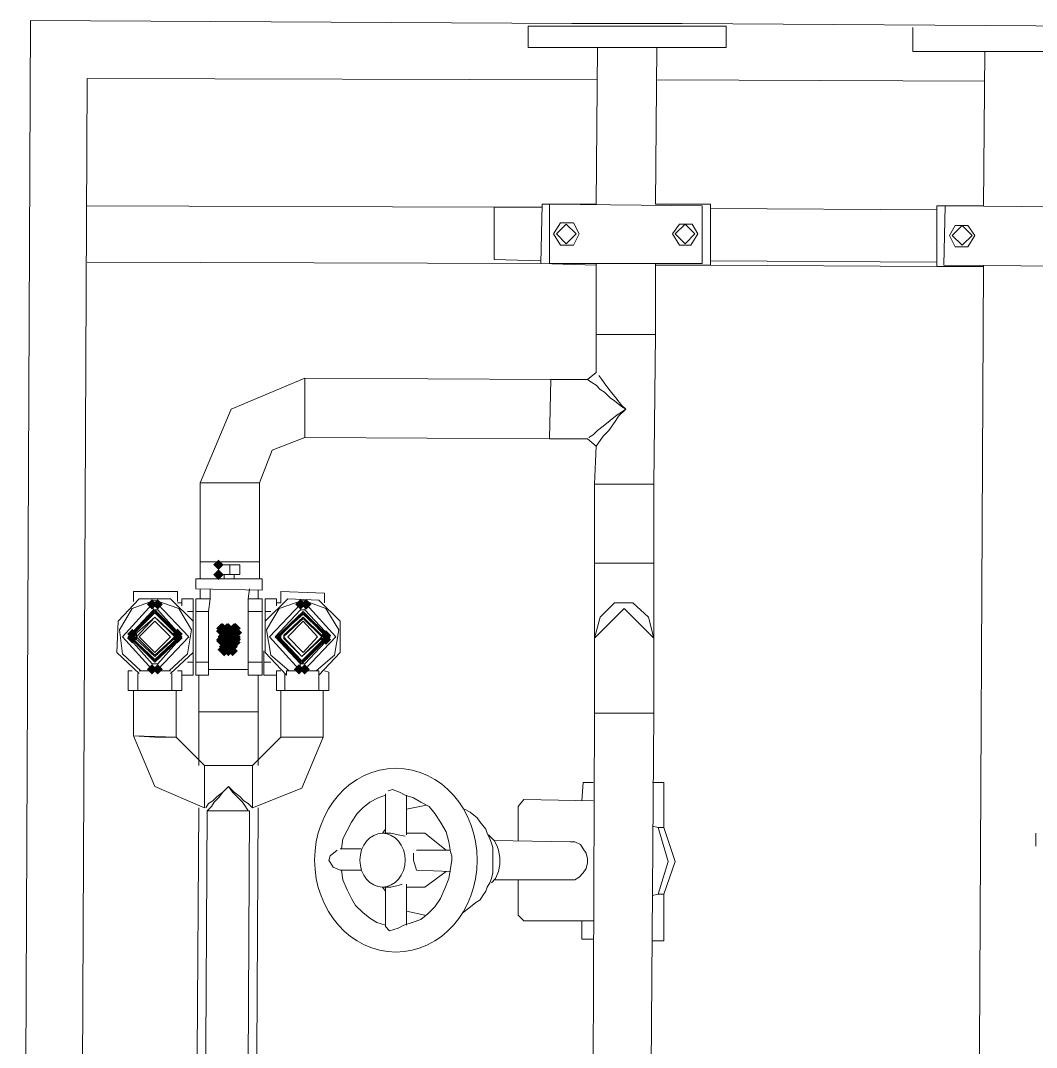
# Model space of a CAD drawing. Header units: millimetres. Extents: x -4415 to 173792, y -78716 to 47289.
# Drawn here: x 57325 to 58096, y -15899 to -15119 of the extents above; entities that cross this region are included whole.
import ezdxf

# ---------------------------------------------------------------- set-up
doc = ezdxf.new("R2010")
doc.units = ezdxf.units.MM

msp = doc.modelspace()

# ---------------------------------------------------------------- hatches: boundary and pattern name
h = msp.add_hatch(color=0)
h.dxf.hatch_style = 2
h.paths.add_polyline_path([(57475.09, -15536.48), (57471.12, -15532.5), (57475.09, -15528.53), (57479.07, -15532.5)])
h = msp.add_hatch(color=0)
h.dxf.hatch_style = 2
h.paths.add_polyline_path([(57475.09, -15543.99), (57471.12, -15540.02), (57475.09, -15536.05), (57479.07, -15540.02)])
h = msp.add_hatch(color=0)
h.dxf.hatch_style = 2
h.paths.add_polyline_path([(57424.64, -15566.53), (57420.67, -15562.56), (57424.64, -15558.59), (57428.61, -15562.56)])
h = msp.add_hatch(color=0)
h.dxf.hatch_style = 2
h.paths.add_polyline_path([(57428.93, -15566.53), (57424.96, -15562.56), (57428.93, -15558.59), (57432.91, -15562.56)])
h = msp.add_hatch(color=0)
h.dxf.hatch_style = 2
h.paths.add_polyline_path([(57537.36, -15566.53), (57533.39, -15562.56), (57537.36, -15558.59), (57541.33, -15562.56)])
h = msp.add_hatch(color=0)
h.dxf.hatch_style = 2
h.paths.add_polyline_path([(57541.65, -15566.53), (57537.68, -15562.56), (57541.65, -15558.59), (57545.62, -15562.56)])
h = msp.add_hatch(color=0)
h.dxf.hatch_style = 2
h.paths.add_polyline_path([(57409.61, -15589.08), (57405.64, -15585.11), (57409.61, -15581.13), (57413.58, -15585.11)])
h = msp.add_hatch(color=0)
h.dxf.hatch_style = 2
h.paths.add_polyline_path([(57443.96, -15589.08), (57439.99, -15585.11), (57443.96, -15581.13), (57447.93, -15585.11)])
h = msp.add_hatch(color=0)
h.dxf.hatch_style = 2
h.paths.add_polyline_path([(57477.24, -15584.78), (57473.27, -15580.81), (57477.24, -15576.84), (57481.21, -15580.81)])
h = msp.add_hatch(color=0)
h.dxf.hatch_style = 2
h.paths.add_polyline_path([(57477.24, -15584.78), (57473.27, -15580.81), (57477.24, -15576.84), (57481.21, -15580.81)])
h = msp.add_hatch(color=0)
h.dxf.hatch_style = 2
h.paths.add_polyline_path([(57477.24, -15586.93), (57473.27, -15582.96), (57477.24, -15578.99), (57481.21, -15582.96)])
h = msp.add_hatch(color=0)
h.dxf.hatch_style = 2
h.paths.add_polyline_path([(57478.31, -15584.78), (57474.34, -15580.81), (57478.31, -15576.84), (57482.29, -15580.81)])
h = msp.add_hatch(color=0)
h.dxf.hatch_style = 2
h.paths.add_polyline_path([(57478.31, -15585.86), (57474.34, -15581.88), (57478.31, -15577.91), (57482.29, -15581.88)])
h = msp.add_hatch(color=0)
h.dxf.hatch_style = 2
h.paths.add_polyline_path([(57478.31, -15585.86), (57474.34, -15581.88), (57478.31, -15577.91), (57482.29, -15581.88)])
h = msp.add_hatch(color=0)
h.dxf.hatch_style = 2
h.paths.add_polyline_path([(57478.31, -15588), (57474.34, -15584.03), (57478.31, -15580.06), (57482.29, -15584.03)])
h = msp.add_hatch(color=0)
h.dxf.hatch_style = 2
h.paths.add_polyline_path([(57479.39, -15586.93), (57475.42, -15582.96), (57479.39, -15578.99), (57483.36, -15582.96)])
h = msp.add_hatch(color=0)
h.dxf.hatch_style = 2
h.paths.add_polyline_path([(57479.39, -15586.93), (57475.42, -15582.96), (57479.39, -15578.99), (57483.36, -15582.96)])
h = msp.add_hatch(color=0)
h.dxf.hatch_style = 2
h.paths.add_polyline_path([(57480.46, -15588), (57476.49, -15584.03), (57480.46, -15580.06), (57484.43, -15584.03)])
h = msp.add_hatch(color=0)
h.dxf.hatch_style = 2
h.paths.add_polyline_path([(57480.46, -15588), (57476.49, -15584.03), (57480.46, -15580.06), (57484.43, -15584.03)])
h = msp.add_hatch(color=0)
h.dxf.hatch_style = 2
h.paths.add_polyline_path([(57480.46, -15588), (57476.49, -15584.03), (57480.46, -15580.06), (57484.43, -15584.03)])
h = msp.add_hatch(color=0)
h.dxf.hatch_style = 2
h.paths.add_polyline_path([(57480.46, -15588), (57476.49, -15584.03), (57480.46, -15580.06), (57484.43, -15584.03)])
h = msp.add_hatch(color=0)
h.dxf.hatch_style = 2
h.paths.add_polyline_path([(57481.54, -15584.78), (57477.56, -15580.81), (57481.54, -15576.84), (57485.51, -15580.81)])
h = msp.add_hatch(color=0)
h.dxf.hatch_style = 2
h.paths.add_polyline_path([(57481.54, -15584.78), (57477.56, -15580.81), (57481.54, -15576.84), (57485.51, -15580.81)])
h = msp.add_hatch(color=0)
h.dxf.hatch_style = 2
h.paths.add_polyline_path([(57482.61, -15584.78), (57478.64, -15580.81), (57482.61, -15576.84), (57486.58, -15580.81)])
h = msp.add_hatch(color=0)
h.dxf.hatch_style = 2
h.paths.add_polyline_path([(57482.61, -15588), (57478.64, -15584.03), (57482.61, -15580.06), (57486.58, -15584.03)])
h = msp.add_hatch(color=0)
h.dxf.hatch_style = 2
h.paths.add_polyline_path([(57482.61, -15588), (57478.64, -15584.03), (57482.61, -15580.06), (57486.58, -15584.03)])
h = msp.add_hatch(color=0)
h.dxf.hatch_style = 2
h.paths.add_polyline_path([(57482.61, -15588), (57478.64, -15584.03), (57482.61, -15580.06), (57486.58, -15584.03)])
h = msp.add_hatch(color=0)
h.dxf.hatch_style = 2
h.paths.add_polyline_path([(57482.61, -15588), (57478.64, -15584.03), (57482.61, -15580.06), (57486.58, -15584.03)])
h = msp.add_hatch(color=0)
h.dxf.hatch_style = 2
h.paths.add_polyline_path([(57484.76, -15588), (57480.78, -15584.03), (57484.76, -15580.06), (57488.73, -15584.03)])
h = msp.add_hatch(color=0)
h.dxf.hatch_style = 2
h.paths.add_polyline_path([(57484.76, -15588), (57480.78, -15584.03), (57484.76, -15580.06), (57488.73, -15584.03)])
h = msp.add_hatch(color=0)
h.dxf.hatch_style = 2
h.paths.add_polyline_path([(57484.76, -15588), (57480.78, -15584.03), (57484.76, -15580.06), (57488.73, -15584.03)])
h = msp.add_hatch(color=0)
h.dxf.hatch_style = 2
h.paths.add_polyline_path([(57484.76, -15588), (57480.78, -15584.03), (57484.76, -15580.06), (57488.73, -15584.03)])
h = msp.add_hatch(color=0)
h.dxf.hatch_style = 2
h.paths.add_polyline_path([(57486.9, -15584.78), (57482.93, -15580.81), (57486.9, -15576.84), (57490.87, -15580.81)])
h = msp.add_hatch(color=0)
h.dxf.hatch_style = 2
h.paths.add_polyline_path([(57487.98, -15584.78), (57484, -15580.81), (57487.98, -15576.84), (57491.95, -15580.81)])
h = msp.add_hatch(color=0)
h.dxf.hatch_style = 2
h.paths.add_polyline_path([(57487.98, -15588), (57484, -15584.03), (57487.98, -15580.06), (57491.95, -15584.03)])
h = msp.add_hatch(color=0)
h.dxf.hatch_style = 2
h.paths.add_polyline_path([(57489.05, -15588), (57485.08, -15584.03), (57489.05, -15580.06), (57493.02, -15584.03)])
h = msp.add_hatch(color=0)
h.dxf.hatch_style = 2
h.paths.add_polyline_path([(57556.68, -15590.15), (57552.71, -15586.18), (57556.68, -15582.21), (57560.65, -15586.18)])
h = msp.add_hatch(color=0)
h.dxf.hatch_style = 2
h.paths.add_polyline_path([(57409.61, -15592.3), (57405.64, -15588.33), (57409.61, -15584.35), (57413.58, -15588.33)])
h = msp.add_hatch(color=0)
h.dxf.hatch_style = 2
h.paths.add_polyline_path([(57443.96, -15592.3), (57439.99, -15588.33), (57443.96, -15584.35), (57447.93, -15588.33)])
h = msp.add_hatch(color=0)
h.dxf.hatch_style = 2
h.paths.add_polyline_path([(57477.24, -15593.37), (57473.27, -15589.4), (57477.24, -15585.43), (57481.21, -15589.4)])
h = msp.add_hatch(color=0)
h.dxf.hatch_style = 2
h.paths.add_polyline_path([(57477.24, -15594.44), (57473.27, -15590.47), (57477.24, -15586.5), (57481.21, -15590.47)])
h = msp.add_hatch(color=0)
h.dxf.hatch_style = 2
h.paths.add_polyline_path([(57478.31, -15591.22), (57474.34, -15587.25), (57478.31, -15583.28), (57482.29, -15587.25)])
h = msp.add_hatch(color=0)
h.dxf.hatch_style = 2
h.paths.add_polyline_path([(57479.39, -15593.37), (57475.42, -15589.4), (57479.39, -15585.43), (57483.36, -15589.4)])
h = msp.add_hatch(color=0)
h.dxf.hatch_style = 2
h.paths.add_polyline_path([(57480.46, -15591.22), (57476.49, -15587.25), (57480.46, -15583.28), (57484.43, -15587.25)])
h = msp.add_hatch(color=0)
h.dxf.hatch_style = 2
h.paths.add_polyline_path([(57480.46, -15591.22), (57476.49, -15587.25), (57480.46, -15583.28), (57484.43, -15587.25)])
h = msp.add_hatch(color=0)
h.dxf.hatch_style = 2
h.paths.add_polyline_path([(57480.46, -15591.22), (57476.49, -15587.25), (57480.46, -15583.28), (57484.43, -15587.25)])
h = msp.add_hatch(color=0)
h.dxf.hatch_style = 2
h.paths.add_polyline_path([(57480.46, -15591.22), (57476.49, -15587.25), (57480.46, -15583.28), (57484.43, -15587.25)])
h = msp.add_hatch(color=0)
h.dxf.hatch_style = 2
h.paths.add_polyline_path([(57480.46, -15594.44), (57476.49, -15590.47), (57480.46, -15586.5), (57484.43, -15590.47)])
h = msp.add_hatch(color=0)
h.dxf.hatch_style = 2
h.paths.add_polyline_path([(57480.46, -15594.44), (57476.49, -15590.47), (57480.46, -15586.5), (57484.43, -15590.47)])
h = msp.add_hatch(color=0)
h.dxf.hatch_style = 2
h.paths.add_polyline_path([(57480.46, -15594.44), (57476.49, -15590.47), (57480.46, -15586.5), (57484.43, -15590.47)])
h = msp.add_hatch(color=0)
h.dxf.hatch_style = 2
h.paths.add_polyline_path([(57480.46, -15594.44), (57476.49, -15590.47), (57480.46, -15586.5), (57484.43, -15590.47)])
h = msp.add_hatch(color=0)
h.dxf.hatch_style = 2
h.paths.add_polyline_path([(57480.46, -15594.44), (57476.49, -15590.47), (57480.46, -15586.5), (57484.43, -15590.47)])
h = msp.add_hatch(color=0)
h.dxf.hatch_style = 2
h.paths.add_polyline_path([(57480.46, -15595.52), (57476.49, -15591.55), (57480.46, -15587.57), (57484.43, -15591.55)])
h = msp.add_hatch(color=0)
h.dxf.hatch_style = 2
h.paths.add_polyline_path([(57482.61, -15591.22), (57478.64, -15587.25), (57482.61, -15583.28), (57486.58, -15587.25)])
h = msp.add_hatch(color=0)
h.dxf.hatch_style = 2
h.paths.add_polyline_path([(57482.61, -15594.44), (57478.64, -15590.47), (57482.61, -15586.5), (57486.58, -15590.47)])
h = msp.add_hatch(color=0)
h.dxf.hatch_style = 2
h.paths.add_polyline_path([(57482.61, -15595.52), (57478.64, -15591.55), (57482.61, -15587.57), (57486.58, -15591.55)])
h = msp.add_hatch(color=0)
h.dxf.hatch_style = 2
h.paths.add_polyline_path([(57483.68, -15591.22), (57479.71, -15587.25), (57483.68, -15583.28), (57487.65, -15587.25)])
h = msp.add_hatch(color=0)
h.dxf.hatch_style = 2
h.paths.add_polyline_path([(57485.83, -15591.22), (57481.86, -15587.25), (57485.83, -15583.28), (57489.8, -15587.25)])
h = msp.add_hatch(color=0)
h.dxf.hatch_style = 2
h.paths.add_polyline_path([(57485.83, -15591.22), (57481.86, -15587.25), (57485.83, -15583.28), (57489.8, -15587.25)])
h = msp.add_hatch(color=0)
h.dxf.hatch_style = 2
h.paths.add_polyline_path([(57485.83, -15591.22), (57481.86, -15587.25), (57485.83, -15583.28), (57489.8, -15587.25)])
h = msp.add_hatch(color=0)
h.dxf.hatch_style = 2
h.paths.add_polyline_path([(57485.83, -15591.22), (57481.86, -15587.25), (57485.83, -15583.28), (57489.8, -15587.25)])
h = msp.add_hatch(color=0)
h.dxf.hatch_style = 2
h.paths.add_polyline_path([(57485.83, -15592.3), (57481.86, -15588.33), (57485.83, -15584.35), (57489.8, -15588.33)])
h = msp.add_hatch(color=0)
h.dxf.hatch_style = 2
h.paths.add_polyline_path([(57486.9, -15591.22), (57482.93, -15587.25), (57486.9, -15583.28), (57490.87, -15587.25)])
h = msp.add_hatch(color=0)
h.dxf.hatch_style = 2
h.paths.add_polyline_path([(57487.98, -15591.22), (57484, -15587.25), (57487.98, -15583.28), (57491.95, -15587.25)])
h = msp.add_hatch(color=0)
h.dxf.hatch_style = 2
h.paths.add_polyline_path([(57487.98, -15591.22), (57484, -15587.25), (57487.98, -15583.28), (57491.95, -15587.25)])
h = msp.add_hatch(color=0)
h.dxf.hatch_style = 2
h.paths.add_polyline_path([(57487.98, -15591.22), (57484, -15587.25), (57487.98, -15583.28), (57491.95, -15587.25)])
h = msp.add_hatch(color=0)
h.dxf.hatch_style = 2
h.paths.add_polyline_path([(57487.98, -15591.22), (57484, -15587.25), (57487.98, -15583.28), (57491.95, -15587.25)])
h = msp.add_hatch(color=0)
h.dxf.hatch_style = 2
h.paths.add_polyline_path([(57487.98, -15592.3), (57484, -15588.33), (57487.98, -15584.35), (57491.95, -15588.33)])
h = msp.add_hatch(color=0)
h.dxf.hatch_style = 2
h.paths.add_polyline_path([(57487.98, -15593.37), (57484, -15589.4), (57487.98, -15585.43), (57491.95, -15589.4)])
h = msp.add_hatch(color=0)
h.dxf.hatch_style = 2
h.paths.add_polyline_path([(57487.98, -15593.37), (57484, -15589.4), (57487.98, -15585.43), (57491.95, -15589.4)])
h = msp.add_hatch(color=0)
h.dxf.hatch_style = 2
h.paths.add_polyline_path([(57487.98, -15593.37), (57484, -15589.4), (57487.98, -15585.43), (57491.95, -15589.4)])
h = msp.add_hatch(color=0)
h.dxf.hatch_style = 2
h.paths.add_polyline_path([(57487.98, -15593.37), (57484, -15589.4), (57487.98, -15585.43), (57491.95, -15589.4)])
h = msp.add_hatch(color=0)
h.dxf.hatch_style = 2
h.paths.add_polyline_path([(57487.98, -15595.52), (57484, -15591.55), (57487.98, -15587.57), (57491.95, -15591.55)])
h = msp.add_hatch(color=0)
h.dxf.hatch_style = 2
h.paths.add_polyline_path([(57556.68, -15593.37), (57552.71, -15589.4), (57556.68, -15585.43), (57560.65, -15589.4)])
h = msp.add_hatch(color=0)
h.dxf.hatch_style = 2
h.paths.add_polyline_path([(57478.31, -15600.89), (57474.34, -15596.91), (57478.31, -15592.94), (57482.29, -15596.91)])
h = msp.add_hatch(color=0)
h.dxf.hatch_style = 2
h.paths.add_polyline_path([(57479.39, -15598.74), (57475.42, -15594.77), (57479.39, -15590.8), (57483.36, -15594.77)])
h = msp.add_hatch(color=0)
h.dxf.hatch_style = 2
h.paths.add_polyline_path([(57479.39, -15599.81), (57475.42, -15595.84), (57479.39, -15591.87), (57483.36, -15595.84)])
h = msp.add_hatch(color=0)
h.dxf.hatch_style = 2
h.paths.add_polyline_path([(57479.39, -15599.81), (57475.42, -15595.84), (57479.39, -15591.87), (57483.36, -15595.84)])
h = msp.add_hatch(color=0)
h.dxf.hatch_style = 2
h.paths.add_polyline_path([(57479.39, -15599.81), (57475.42, -15595.84), (57479.39, -15591.87), (57483.36, -15595.84)])
h = msp.add_hatch(color=0)
h.dxf.hatch_style = 2
h.paths.add_polyline_path([(57479.39, -15599.81), (57475.42, -15595.84), (57479.39, -15591.87), (57483.36, -15595.84)])
h = msp.add_hatch(color=0)
h.dxf.hatch_style = 2
h.paths.add_polyline_path([(57479.39, -15600.89), (57475.42, -15596.91), (57479.39, -15592.94), (57483.36, -15596.91)])
h = msp.add_hatch(color=0)
h.dxf.hatch_style = 2
h.paths.add_polyline_path([(57479.39, -15601.96), (57475.42, -15597.99), (57479.39, -15594.02), (57483.36, -15597.99)])
h = msp.add_hatch(color=0)
h.dxf.hatch_style = 2
h.paths.add_polyline_path([(57479.39, -15601.96), (57475.42, -15597.99), (57479.39, -15594.02), (57483.36, -15597.99)])
h = msp.add_hatch(color=0)
h.dxf.hatch_style = 2
h.paths.add_polyline_path([(57480.46, -15599.81), (57476.49, -15595.84), (57480.46, -15591.87), (57484.43, -15595.84)])
h = msp.add_hatch(color=0)
h.dxf.hatch_style = 2
h.paths.add_polyline_path([(57480.46, -15599.81), (57476.49, -15595.84), (57480.46, -15591.87), (57484.43, -15595.84)])
h = msp.add_hatch(color=0)
h.dxf.hatch_style = 2
h.paths.add_polyline_path([(57481.54, -15598.74), (57477.56, -15594.77), (57481.54, -15590.8), (57485.51, -15594.77)])
h = msp.add_hatch(color=0)
h.dxf.hatch_style = 2
h.paths.add_polyline_path([(57481.54, -15598.74), (57477.56, -15594.77), (57481.54, -15590.8), (57485.51, -15594.77)])
h = msp.add_hatch(color=0)
h.dxf.hatch_style = 2
h.paths.add_polyline_path([(57481.54, -15599.81), (57477.56, -15595.84), (57481.54, -15591.87), (57485.51, -15595.84)])
h = msp.add_hatch(color=0)
h.dxf.hatch_style = 2
h.paths.add_polyline_path([(57481.54, -15600.89), (57477.56, -15596.91), (57481.54, -15592.94), (57485.51, -15596.91)])
h = msp.add_hatch(color=0)
h.dxf.hatch_style = 2
h.paths.add_polyline_path([(57481.54, -15600.89), (57477.56, -15596.91), (57481.54, -15592.94), (57485.51, -15596.91)])
h = msp.add_hatch(color=0)
h.dxf.hatch_style = 2
h.paths.add_polyline_path([(57482.61, -15598.74), (57478.64, -15594.77), (57482.61, -15590.8), (57486.58, -15594.77)])
h = msp.add_hatch(color=0)
h.dxf.hatch_style = 2
h.paths.add_polyline_path([(57482.61, -15601.96), (57478.64, -15597.99), (57482.61, -15594.02), (57486.58, -15597.99)])
h = msp.add_hatch(color=0)
h.dxf.hatch_style = 2
h.paths.add_polyline_path([(57483.68, -15599.81), (57479.71, -15595.84), (57483.68, -15591.87), (57487.65, -15595.84)])
h = msp.add_hatch(color=0)
h.dxf.hatch_style = 2
h.paths.add_polyline_path([(57483.68, -15600.89), (57479.71, -15596.91), (57483.68, -15592.94), (57487.65, -15596.91)])
h = msp.add_hatch(color=0)
h.dxf.hatch_style = 2
h.paths.add_polyline_path([(57483.68, -15600.89), (57479.71, -15596.91), (57483.68, -15592.94), (57487.65, -15596.91)])
h = msp.add_hatch(color=0)
h.dxf.hatch_style = 2
h.paths.add_polyline_path([(57485.83, -15598.74), (57481.86, -15594.77), (57485.83, -15590.8), (57489.8, -15594.77)])
h = msp.add_hatch(color=0)
h.dxf.hatch_style = 2
h.paths.add_polyline_path([(57485.83, -15601.96), (57481.86, -15597.99), (57485.83, -15594.02), (57489.8, -15597.99)])
h = msp.add_hatch(color=0)
h.dxf.hatch_style = 2
h.paths.add_polyline_path([(57424.64, -15615.91), (57420.67, -15611.94), (57424.64, -15607.97), (57428.61, -15611.94)])
h = msp.add_hatch(color=0)
h.dxf.hatch_style = 2
h.paths.add_polyline_path([(57428.93, -15615.91), (57424.96, -15611.94), (57428.93, -15607.97), (57432.91, -15611.94)])
h = msp.add_hatch(color=0)
h.dxf.hatch_style = 2
h.paths.add_polyline_path([(57536.28, -15615.91), (57532.31, -15611.94), (57536.28, -15607.97), (57540.26, -15611.94)])
h = msp.add_hatch(color=0)
h.dxf.hatch_style = 2
h.paths.add_polyline_path([(57540.58, -15615.91), (57536.61, -15611.94), (57540.58, -15607.97), (57544.55, -15611.94)])

# ---------------------------------------------------------------- linework, layer by layer
at = {"color": 0, "lineweight": 0}
for points in [[(57332.32, -15119.21), (57324.8, -16819.63)], [(57332.32, -15119.21), (57743.47, -15121.36)], [(57785.33, -15121.36), (57743.47, -15121.36)], [(57827.2, -15121.36), (57785.33, -15121.36)], [(57827.2, -15121.36), (58134.22, -15123.5)], [(57710.19, -15139.6), (57710.19, -15123.5)], [(57785.33, -15123.5), (57710.19, -15123.5)], [(57860.48, -15123.5), (57785.33, -15123.5)], [(57860.48, -15123.5), (57860.48, -15139.6)], [(58002.18, -15142.82), (58002.18, -15124.58)], [(57785.33, -15139.6), (57710.19, -15139.6)], [(57761.72, -15258.76), (57762.79, -15139.6)], [(57860.48, -15139.6), (57785.33, -15139.6)], [(57807.88, -15139.6), (57806.8, -15258.76)], [(58084.84, -15142.82), (58002.18, -15142.82)], [(58055.86, -15259.84), (58056.93, -15142.82)], [(58167.5, -15142.82), (58084.84, -15142.82)], [(57375.26, -15163.22), (57367.74, -16776.69)], [(57375.26, -15163.22), (57762.79, -15164.3)], [(57807.88, -15164.3), (58056.93, -15165.37)], [(57375.26, -15259.84), (57684.43, -15260.91)], [(57684.43, -15260.91), (57720.92, -15260.91)], [(57684.43, -15260.91), (57684.43, -15300.63)], [(57719.85, -15303.85), (57720.92, -15258.76)], [(57720.92, -15258.76), (57761.72, -15258.76)], [(57726.29, -15258.76), (57842.23, -15259.84)], [(57726.29, -15303.85), (57726.29, -15258.76)], [(57806.8, -15258.76), (57848.67, -15258.76)], [(57842.23, -15259.84), (57842.23, -15303.85)], [(57848.67, -15258.76), (57848.67, -15304.92)], [(57848.67, -15261.98), (58020.43, -15263.06)], [(58020.43, -15259.84), (58055.86, -15259.84)], [(58020.43, -15306), (58020.43, -15259.84)], [(58025.8, -15304.92), (58026.87, -15259.84)], [(58026.87, -15259.84), (58142.81, -15260.91)], [(57729.51, -15281.31), (57734.88, -15272.72)], [(57734.88, -15272.72), (57744.54, -15272.72)], [(57744.54, -15272.72), (57748.84, -15281.31)], [(57819.69, -15281.31), (57825.05, -15273.79)], [(57825.05, -15273.79), (57834.72, -15273.79)], [(57834.72, -15273.79), (57839.01, -15281.31)], [(58030.09, -15282.38), (58034.39, -15274.87)], [(58034.39, -15274.87), (58044.05, -15274.87)], [(58044.05, -15274.87), (58049.41, -15282.38)], [(57734.88, -15289.89), (57729.51, -15281.31)], [(57748.84, -15281.31), (57744.54, -15289.89)], [(57825.05, -15289.89), (57819.69, -15281.31)], [(57839.01, -15281.31), (57833.64, -15289.89)], [(58034.39, -15290.97), (58030.09, -15282.38)], [(58049.41, -15282.38), (58044.05, -15290.97)], [(57744.54, -15289.89), (57734.88, -15289.89)], [(57833.64, -15289.89), (57825.05, -15289.89)], [(58044.05, -15290.97), (58034.39, -15290.97)], [(57684.43, -15300.63), (57719.85, -15301.7)], [(57375.26, -15302.78), (57719.85, -15303.85)], [(57761.72, -15304.92), (57719.85, -15303.85)], [(57842.23, -15303.85), (57726.29, -15303.85)], [(57761.72, -15357.52), (57761.72, -15303.85)], [(57806.8, -15303.85), (57806.8, -15357.52)], [(57848.67, -15304.92), (57806.8, -15304.92)], [(57848.67, -15301.7), (58020.43, -15302.78)], [(57848.67, -15304.92), (58020.43, -15306)], [(58055.86, -15306), (58020.43, -15306)], [(58142.81, -15306), (58025.8, -15304.92)], [(58052.64, -15949.02), (58055.86, -15304.92)], [(57761.72, -15386.51), (57761.72, -15357.52)], [(57761.72, -15357.52), (57806.8, -15357.52)], [(57806.8, -15357.52), (57805.73, -15471.31)], [(57761.72, -15386.51), (57755.28, -15391.88)], [(57461.14, -15470.24), (57484.76, -15414.42), (57540.58, -15390.8)], [(57540.58, -15390.8), (57727.37, -15391.88)], [(57540.58, -15390.8), (57540.58, -15435.89)], [(57540.58, -15413.35), (57540.58, -15390.8)], [(57727.37, -15391.88), (57726.29, -15436.96)], [(57727.37, -15391.88), (57755.28, -15391.88)], [(57755.28, -15391.88), (57758.5, -15394.02), (57761.72, -15396.17), (57764.94, -15399.39), (57768.16, -15401.54), (57772.45, -15405.83), (57775.67, -15407.98), (57781.04, -15412.27), (57784.26, -15414.42)], [(57784.26, -15414.42), (57781.04, -15411.2), (57776.75, -15405.83), (57772.45, -15400.46), (57769.23, -15396.17), (57766.01, -15391.88), (57763.86, -15388.66)], [(57540.58, -15435.89), (57540.58, -15413.35)], [(57784.26, -15414.42), (57781.04, -15416.57), (57777.82, -15418.71), (57772.45, -15423.01), (57767.09, -15427.3), (57762.79, -15430.52), (57759.57, -15433.74), (57756.35, -15435.89)], [(57761.72, -15442.33), (57764.94, -15438.04), (57767.09, -15434.82), (57771.38, -15430.52), (57774.6, -15426.23), (57776.75, -15423.01), (57778.89, -15419.79), (57784.26, -15414.42)], [(57506.23, -15470.24), (57515.89, -15445.55), (57540.58, -15435.89)], [(57726.29, -15436.96), (57540.58, -15435.89)], [(57755.28, -15436.96), (57726.29, -15436.96)], [(57755.28, -15436.96), (57761.72, -15442.33)], [(57760.64, -15471.31), (57761.72, -15442.33)], [(57461.14, -15530.36), (57461.14, -15470.24)], [(57461.14, -15470.24), (57506.23, -15470.24)], [(57483.68, -15470.24), (57461.14, -15470.24)], [(57506.23, -15470.24), (57483.68, -15470.24)], [(57506.23, -15470.24), (57506.23, -15530.36)], [(57760.64, -15531.43), (57760.64, -15471.31)], [(57760.64, -15471.31), (57805.73, -15471.31)], [(57805.73, -15471.31), (57805.73, -15531.43)], [(57461.14, -15543.24), (57461.14, -15530.36)], [(57461.14, -15530.36), (57506.23, -15530.36)], [(57475.09, -15540.02), (57475.09, -15532.5)], [(57483.68, -15532.5), (57475.09, -15532.5)], [(57475.09, -15540.02), (57475.09, -15532.5)], [(57483.68, -15540.02), (57483.68, -15532.5)], [(57491.2, -15532.5), (57483.68, -15532.5)], [(57491.2, -15540.02), (57491.2, -15532.5)], [(57506.23, -15530.36), (57506.23, -15543.24)], [(57760.64, -15588.33), (57760.64, -15531.43)], [(57760.64, -15531.43), (57805.73, -15531.43)], [(57805.73, -15531.43), (57805.73, -15588.33)], [(57457.92, -15550.75), (57457.92, -15543.24)], [(57508.37, -15543.24), (57457.92, -15543.24)], [(57483.68, -15540.02), (57475.09, -15540.02)], [(57479.39, -15543.24), (57479.39, -15540.02)], [(57491.2, -15540.02), (57483.68, -15540.02)], [(57486.9, -15540.02), (57486.9, -15543.24)], [(57508.37, -15543.24), (57508.37, -15551.83)], [(57508.37, -15551.83), (57457.92, -15550.75)], [(57461.14, -15558.27), (57461.14, -15550.75)], [(57468.65, -15558.27), (57468.65, -15550.75)], [(57498.71, -15550.75), (57497.64, -15558.27)], [(57414.98, -15615.16), (57397.8, -15599.06), (57398.88, -15575.44), (57414.98, -15558.27), (57438.6, -15558.27), (57455.77, -15575.44), (57455.77, -15599.06), (57438.6, -15615.16)], [(57410.68, -15560.42), (57410.68, -15552.9)], [(57443.96, -15552.9), (57410.68, -15552.9)], [(57443.96, -15552.9), (57443.96, -15560.42)], [(57447.18, -15558.27), (57455.77, -15558.27)], [(57447.18, -15563.64), (57447.18, -15558.27)], [(57455.77, -15567.93), (57455.77, -15558.27)], [(57457.92, -15558.27), (57468.65, -15558.27)], [(57457.92, -15567.93), (57457.92, -15558.27)], [(57467.58, -15567.93), (57468.65, -15558.27)], [(57508.37, -15558.27), (57497.64, -15558.27)], [(57497.64, -15567.93), (57497.64, -15558.27)], [(57505.15, -15551.83), (57505.15, -15558.27)], [(57508.37, -15567.93), (57508.37, -15558.27)], [(57526.62, -15616.24), (57510.52, -15599.06), (57510.52, -15575.44), (57527.7, -15558.27), (57551.31, -15559.34), (57567.41, -15575.44), (57567.41, -15599.06), (57551.31, -15616.24)], [(57519.11, -15558.27), (57510.52, -15558.27)], [(57510.52, -15567.93), (57510.52, -15558.27)], [(57519.11, -15563.64), (57519.11, -15558.27)], [(57522.33, -15561.49), (57522.33, -15552.9)], [(57555.61, -15553.97), (57522.33, -15552.9)], [(57555.61, -15553.97), (57555.61, -15561.49)], [(57416.05, -15613.02), (57402.1, -15600.13), (57399.95, -15581.88), (57409.61, -15565.78), (57426.79, -15559.34), (57445.04, -15565.78), (57454.7, -15581.88), (57451.48, -15600.13), (57437.52, -15613.02)], [(57424.64, -15611.94), (57402.1, -15587.25), (57424.64, -15562.56)], [(57424.64, -15562.56), (57428.93, -15562.56)], [(57424.64, -15562.56), (57425.71, -15566.86)], [(57424.64, -15562.56), (57428.93, -15562.56)], [(57428.93, -15562.56), (57428.93, -15566.86)], [(57428.93, -15562.56), (57452.55, -15587.25), (57428.93, -15611.94)], [(57443.96, -15561.49), (57447.18, -15561.49)], [(57528.77, -15613.02), (57514.81, -15601.21), (57511.59, -15581.88), (57521.25, -15565.78), (57539.5, -15559.34), (57556.68, -15565.78), (57566.34, -15581.88), (57563.12, -15601.21), (57549.17, -15613.02)], [(57536.28, -15611.94), (57513.74, -15587.25), (57537.36, -15562.56)], [(57519.11, -15561.49), (57522.33, -15561.49)], [(57537.36, -15562.56), (57541.65, -15562.56)], [(57537.36, -15562.56), (57537.36, -15566.86)], [(57537.36, -15562.56), (57541.65, -15562.56)], [(57541.65, -15562.56), (57540.58, -15566.86)], [(57541.65, -15562.56), (57564.19, -15587.25), (57540.58, -15611.94)], [(57760.64, -15588.33), (57764.94, -15572.22), (57775.67, -15561.49), (57789.63, -15561.49), (57801.44, -15572.22), (57805.73, -15588.33)], [(57760.64, -15588.33), (57783.19, -15565.78), (57805.73, -15588.33)], [(57424.64, -15607.65), (57406.39, -15587.25), (57425.71, -15566.86)], [(57409.61, -15585.11), (57426.79, -15569), (57443.96, -15585.11)], [(57411.76, -15585.11), (57426.79, -15572.22), (57441.82, -15586.18)], [(57425.71, -15566.86), (57428.93, -15566.86)], [(57428.93, -15566.86), (57447.18, -15587.25), (57428.93, -15607.65)], [(57451.48, -15567.93), (57455.77, -15567.93)], [(57455.77, -15576.52), (57455.77, -15567.93)], [(57457.92, -15567.93), (57467.58, -15567.93)], [(57457.92, -15606.58), (57457.92, -15567.93)], [(57467.58, -15606.58), (57467.58, -15567.93)], [(57508.37, -15567.93), (57497.64, -15567.93)], [(57497.64, -15606.58), (57497.64, -15567.93)], [(57508.37, -15606.58), (57508.37, -15567.93)], [(57510.52, -15576.52), (57510.52, -15567.93)], [(57514.81, -15567.93), (57510.52, -15567.93)], [(57537.36, -15607.65), (57518.03, -15587.25), (57537.36, -15566.86)], [(57521.25, -15586.18), (57539.5, -15570.08), (57556.68, -15586.18)], [(57524.47, -15586.18), (57539.5, -15572.22), (57553.46, -15586.18)], [(57537.36, -15566.86), (57540.58, -15566.86)], [(57540.58, -15566.86), (57559.9, -15587.25), (57540.58, -15607.65)], [(57480.46, -15580.81), (57480.46, -15584.03)], [(57480.46, -15580.81), (57480.46, -15584.03)], [(57482.61, -15580.81), (57482.61, -15584.03)], [(57482.61, -15584.03), (57484.76, -15580.81)], [(57485.83, -15580.81), (57484.76, -15584.03)], [(57484.76, -15580.81), (57484.76, -15584.03)], [(57489.05, -15580.81), (57489.05, -15584.03)], [(57489.05, -15580.81), (57489.05, -15584.03)], [(57412.83, -15585.11), (57409.61, -15585.11)], [(57409.61, -15588.33), (57409.61, -15585.11)], [(57409.61, -15588.33), (57409.61, -15585.11)], [(57412.83, -15588.33), (57409.61, -15588.33)], [(57443.96, -15588.33), (57426.79, -15604.43), (57409.61, -15588.33)], [(57441.82, -15588.33), (57426.79, -15602.28), (57411.76, -15588.33)], [(57412.83, -15588.33), (57412.83, -15585.11)], [(57443.96, -15585.11), (57443.96, -15588.33)], [(57443.96, -15585.11), (57443.96, -15588.33)], [(57480.46, -15587.25), (57480.46, -15590.47)], [(57482.61, -15590.47), (57480.46, -15587.25)], [(57482.61, -15590.47), (57480.46, -15587.25)], [(57482.61, -15587.25), (57482.61, -15591.55)], [(57482.61, -15591.55), (57485.83, -15588.33)], [(57485.83, -15587.25), (57483.68, -15590.47)], [(57483.68, -15587.25), (57483.68, -15590.47)], [(57485.83, -15587.25), (57483.68, -15590.47)], [(57485.83, -15588.33), (57484.76, -15591.55)], [(57485.83, -15587.25), (57485.83, -15591.55)], [(57487.98, -15587.25), (57487.98, -15591.55)], [(57521.25, -15589.4), (57521.25, -15586.18)], [(57556.68, -15589.4), (57538.43, -15605.5), (57521.25, -15589.4)], [(57522.33, -15589.4), (57522.33, -15586.18)], [(57553.46, -15588.33), (57538.43, -15602.28), (57524.47, -15588.33)], [(57556.68, -15586.18), (57553.46, -15586.18)], [(57556.68, -15589.4), (57553.46, -15588.33)], [(57556.68, -15586.18), (57556.68, -15589.4)], [(57556.68, -15586.18), (57556.68, -15589.4)], [(57760.64, -15645.22), (57760.64, -15588.33)], [(57805.73, -15588.33), (57805.73, -15645.22)], [(57482.61, -15594.77), (57482.61, -15597.99)], [(57455.77, -15606.58), (57455.77, -15597.99)], [(57509.45, -15606.58), (57509.45, -15597.99)], [(57406.39, -15628.05), (57406.39, -15613.02)], [(57409.61, -15613.02), (57406.39, -15613.02)], [(57438.6, -15613.02), (57414.98, -15613.02)], [(57428.93, -15607.65), (57424.64, -15607.65)], [(57424.64, -15607.65), (57424.64, -15611.94)], [(57428.93, -15611.94), (57424.64, -15611.94)], [(57428.93, -15611.94), (57424.64, -15611.94)], [(57428.93, -15607.65), (57428.93, -15611.94)], [(57447.18, -15613.02), (57443.96, -15613.02)], [(57447.18, -15628.05), (57447.18, -15613.02)], [(57451.48, -15606.58), (57455.77, -15606.58)], [(57455.77, -15616.24), (57455.77, -15606.58)], [(57457.92, -15606.58), (57467.58, -15606.58)], [(57457.92, -15616.24), (57457.92, -15606.58)], [(57467.58, -15616.24), (57467.58, -15606.58)], [(57497.64, -15611.94), (57467.58, -15611.94)], [(57508.37, -15606.58), (57497.64, -15606.58)], [(57497.64, -15616.24), (57497.64, -15606.58)], [(57508.37, -15616.24), (57508.37, -15606.58)], [(57509.45, -15616.24), (57509.45, -15606.58)], [(57514.81, -15606.58), (57509.45, -15606.58)], [(57519.11, -15628.05), (57519.11, -15613.02)], [(57522.33, -15613.02), (57519.11, -15613.02)], [(57551.31, -15613.02), (57526.62, -15613.02)], [(57526.62, -15616.24), (57526.62, -15613.02)], [(57537.36, -15607.65), (57536.28, -15611.94)], [(57540.58, -15611.94), (57536.28, -15611.94)], [(57540.58, -15611.94), (57536.28, -15611.94)], [(57540.58, -15607.65), (57537.36, -15607.65)], [(57540.58, -15607.65), (57540.58, -15611.94)], [(57551.31, -15613.02), (57551.31, -15616.24)], [(57558.83, -15614.09), (57555.61, -15613.02)], [(57413.9, -15628.05), (57413.9, -15615.16)], [(57439.67, -15628.05), (57439.67, -15615.16)], [(57447.18, -15616.24), (57455.77, -15616.24)], [(57457.92, -15616.24), (57467.58, -15616.24)], [(57460.07, -15644.15), (57460.07, -15616.24)], [(57508.37, -15616.24), (57497.64, -15616.24)], [(57505.15, -15616.24), (57505.15, -15644.15)], [(57519.11, -15616.24), (57509.45, -15616.24)], [(57525.55, -15628.05), (57525.55, -15615.16)], [(57551.31, -15628.05), (57551.31, -15616.24)], [(57558.83, -15628.05), (57558.83, -15614.09)], [(57413.9, -15628.05), (57406.39, -15628.05)], [(57410.68, -15662.4), (57410.68, -15628.05)], [(57439.67, -15628.05), (57413.9, -15628.05)], [(57447.18, -15628.05), (57439.67, -15628.05)], [(57442.89, -15628.05), (57442.89, -15663.47)], [(57525.55, -15628.05), (57519.11, -15628.05)], [(57522.33, -15663.47), (57522.33, -15628.05)], [(57551.31, -15628.05), (57525.55, -15628.05)], [(57558.83, -15628.05), (57551.31, -15628.05)], [(57554.53, -15628.05), (57554.53, -15663.47)], [(57460.07, -15684.94), (57460.07, -15644.15)], [(57460.07, -15644.15), (57505.15, -15644.15)], [(57505.15, -15644.15), (57505.15, -15684.94)], [(57759.57, -15914.67), (57760.64, -15645.22)], [(57760.64, -15645.22), (57805.73, -15645.22)], [(57805.73, -15645.22), (57803.58, -15914.67)], [(57464.36, -15717.15), (57426.79, -15701.04), (57410.68, -15662.4)], [(57410.68, -15662.4), (57442.89, -15663.47)], [(57426.79, -15663.47), (57410.68, -15662.4)], [(57442.89, -15663.47), (57426.79, -15663.47)], [(57464.36, -15684.94), (57442.89, -15663.47)], [(57522.33, -15663.47), (57500.86, -15684.94)], [(57554.53, -15663.47), (57538.43, -15702.12), (57500.86, -15717.15)], [(57522.33, -15663.47), (57554.53, -15663.47)], [(57522.33, -15663.47), (57538.43, -15663.47)], [(57538.43, -15663.47), (57554.53, -15663.47)], [(57464.36, -15684.94), (57500.86, -15684.94)], [(57464.36, -15684.94), (57464.36, -15717.15)], [(57464.36, -15684.94), (57464.36, -15701.04)], [(57500.86, -15684.94), (57500.86, -15717.15)], [(57500.86, -15684.94), (57500.86, -15701.04)], [(57750.98, -15711.78), (57752.06, -15697.82)], [(57752.06, -15697.82), (57759.57, -15697.82)], [(57804.66, -15697.82), (57813.25, -15697.82)], [(57813.25, -15697.82), (57813.25, -15732.17)], [(57464.36, -15701.04), (57464.36, -15717.15)], [(57482.61, -15701.04), (57478.31, -15705.34), (57474.02, -15708.56), (57470.8, -15711.78), (57467.58, -15713.93), (57465.43, -15717.15)], [(57466.51, -15719.29), (57469.73, -15716.07), (57471.87, -15712.85), (57475.09, -15709.63), (57478.31, -15705.34), (57482.61, -15701.04)], [(57482.61, -15701.04), (57485.83, -15705.34), (57490.12, -15709.63), (57493.34, -15712.85), (57495.49, -15716.07), (57497.64, -15719.29)], [(57500.86, -15717.15), (57497.64, -15713.93), (57494.42, -15711.78), (57491.2, -15708.56), (57486.9, -15705.34), (57482.61, -15701.04)], [(57500.86, -15701.04), (57500.86, -15717.15)], [(57601.77, -15736.47), (57601.77, -15706.41)], [(57616.8, -15707.48), (57612.5, -15705.34), (57607.13, -15703.19), (57603.91, -15704.26)], [(57601.77, -15707.48), (57596.4, -15709.63), (57589.96, -15712.85), (57584.59, -15717.15), (57580.3, -15721.44), (57576, -15727.88), (57572.78, -15734.32), (57569.56, -15740.76), (57568.49, -15748.28)], [(57651.15, -15750.42), (57650.07, -15742.91), (57647.93, -15735.4), (57643.63, -15727.88), (57639.34, -15721.44), (57635.05, -15716.07), (57628.6, -15712.85), (57623.24, -15709.63), (57616.8, -15707.48)], [(57617.87, -15707.48), (57617.87, -15737.54)], [(57702.68, -15716.07), (57706.97, -15710.7)], [(57706.97, -15710.7), (57759.57, -15711.78)], [(57458.99, -15903.93), (57460.07, -15717.15)], [(57463.29, -16300.05), (57466.51, -15719.29)], [(57466.51, -15719.29), (57498.71, -15719.29)], [(57498.71, -15719.29), (57495.49, -16300.05)], [(57505.15, -15717.15), (57504.08, -15903.93)], [(57617.87, -15718.22), (57632.9, -15715)], [(57661.88, -15718.22), (57666.18, -15720.37), (57671.54, -15724.66), (57673.69, -15727.88), (57677.98, -15733.25), (57679.06, -15736.47), (57681.21, -15740.76), (57682.28, -15743.98), (57683.35, -15747.2), (57683.35, -15751.5), (57683.35, -15754.72), (57683.35, -15759.01), (57683.35, -15763.31), (57683.35, -15766.53), (57682.28, -15770.82), (57681.21, -15774.04), (57679.06, -15777.26), (57677.98, -15780.48), (57675.84, -15783.7), (57673.69, -15786.92), (57670.47, -15789.07), (57665.1, -15793.36), (57660.81, -15796.58)], [(57702.68, -15741.84), (57702.68, -15716.07)], [(57599.62, -15736.47), (57601.77, -15733.25)], [(57599.62, -15736.47), (57606.06, -15736.47)], [(57616.8, -15738.62), (57611.43, -15737.54), (57606.06, -15736.47)], [(57617.87, -15736.47), (57631.82, -15736.47)], [(57631.82, -15736.47), (57647.93, -15749.35)], [(57680.13, -15737.54), (57684.43, -15741.84), (57686.57, -15746.13), (57687.65, -15749.35), (57688.72, -15754.72), (57688.72, -15760.09), (57687.65, -15765.45), (57685.5, -15770.82), (57682.28, -15774.04)], [(57804.66, -15731.1), (57808.95, -15732.17)], [(57808.95, -15732.17), (57816.47, -15757.94), (57808.95, -15782.63)], [(57808.95, -15732.17), (57813.25, -15732.17)], [(57813.25, -15732.17), (57821.83, -15757.94), (57813.25, -15782.63)], [(58095.58, -15746.13), (58095.58, -15736.47)], [(57684.43, -15741.84), (57742.39, -15742.91)], [(57742.39, -15742.91), (57745.62, -15742.91), (57749.91, -15745.06), (57752.06, -15748.28), (57754.2, -15751.5), (57755.28, -15755.79), (57755.28, -15759.01), (57754.2, -15763.31), (57752.06, -15766.53), (57748.84, -15769.75), (57745.62, -15771.89), (57742.39, -15771.89)], [(57567.41, -15764.38), (57562.05, -15762.23), (57558.83, -15756.86), (57559.9, -15753.64), (57565.27, -15749.35)], [(57567.41, -15748.28), (57583.52, -15748.28)], [(57623.24, -15756.86), (57623.24, -15751.5)], [(57625.38, -15749.35), (57651.15, -15749.35)], [(57651.15, -15763.31), (57652.22, -15756.86), (57652.22, -15753.64), (57651.15, -15750.42)], [(57625.38, -15764.38), (57623.24, -15756.86)], [(57583.52, -15764.38), (57567.41, -15764.38)], [(57568.49, -15764.38), (57569.56, -15771.89), (57572.78, -15779.41), (57576, -15785.85), (57579.22, -15791.22), (57584.59, -15796.58), (57589.96, -15800.88), (57595.33, -15804.1), (57601.77, -15806.25)], [(57615.72, -15806.25), (57622.16, -15804.1), (57628.6, -15801.95), (57633.97, -15797.66), (57639.34, -15792.29), (57643.63, -15785.85), (57646.85, -15778.34), (57650.07, -15770.82), (57651.15, -15763.31)], [(57651.15, -15765.45), (57625.38, -15764.38)], [(57647.93, -15765.45), (57631.82, -15777.26)], [(57606.06, -15777.26), (57599.62, -15777.26)], [(57601.77, -15780.48), (57599.62, -15777.26)], [(57601.77, -15807.32), (57601.77, -15777.26)], [(57606.06, -15777.26), (57611.43, -15776.19), (57614.65, -15775.11)], [(57617.87, -15775.11), (57617.87, -15806.25)], [(57631.82, -15777.26), (57617.87, -15777.26)], [(57742.39, -15771.89), (57684.43, -15771.89)], [(57702.68, -15798.73), (57702.68, -15771.89)], [(57804.66, -15783.7), (57808.95, -15782.63)], [(57808.95, -15782.63), (57813.25, -15782.63)], [(57813.25, -15782.63), (57813.25, -15818.05)], [(57631.82, -15798.73), (57617.87, -15795.51)], [(57706.97, -15803.03), (57702.68, -15798.73)], [(57601.77, -15807.32), (57604.99, -15810.54), (57611.43, -15808.39), (57615.72, -15806.25)], [(57759.57, -15803.03), (57706.97, -15803.03)], [(57750.98, -15816.98), (57750.98, -15803.03)], [(57750.98, -15816.98), (57759.57, -15816.98)], [(57804.66, -15818.05), (57813.25, -15818.05)]]:
    msp.add_lwpolyline(points, dxfattribs=at)
for points in [[(57746.69, -15281.31), (57739.17, -15288.82), (57731.66, -15281.31), (57739.17, -15273.79)], [(57836.86, -15281.31), (57829.35, -15288.82), (57821.83, -15281.31), (57829.35, -15273.79)], [(58047.27, -15282.38), (58039.75, -15289.89), (58032.24, -15282.38), (58039.75, -15274.87)], [(57447.18, -15587.25), (57426.79, -15606.58), (57407.46, -15587.25), (57426.79, -15566.86)], [(57446.11, -15587.25), (57426.79, -15605.5), (57408.54, -15587.25), (57426.79, -15567.93)], [(57445.04, -15587.25), (57426.79, -15605.5), (57408.54, -15587.25), (57426.79, -15569)], [(57445.04, -15587.25), (57426.79, -15605.5), (57408.54, -15587.25), (57426.79, -15569)], [(57441.82, -15587.25), (57426.79, -15601.21), (57412.83, -15587.25), (57426.79, -15572.22)], [(57558.83, -15587.25), (57538.43, -15607.65), (57519.11, -15587.25), (57539.5, -15567.93)], [(57557.75, -15587.25), (57538.43, -15605.5), (57520.18, -15587.25), (57539.5, -15569)], [(57557.75, -15587.25), (57538.43, -15606.58), (57520.18, -15587.25), (57539.5, -15569)], [(57556.68, -15587.25), (57538.43, -15605.5), (57521.25, -15587.25), (57539.5, -15569)], [(57553.46, -15587.25), (57538.43, -15602.28), (57524.47, -15587.25), (57539.5, -15573.3)], [(57438.6, -15587.25), (57426.79, -15599.06), (57414.98, -15587.25), (57426.79, -15575.44)], [(57550.24, -15587.25), (57539.5, -15599.06), (57527.7, -15587.25), (57539.5, -15575.44)]]:
    msp.add_lwpolyline(points, close=True, dxfattribs=at)
for centre, major_axis, ratio in [((57609.82, -15756.86), (0, 69.78), 0.884615), ((57599.62, -15756.86), (0, 20.4), 0.842105)]:
    msp.add_ellipse(centre, major_axis=major_axis, ratio=ratio, start_param=0, end_param=6.283185, dxfattribs=at)

doc.saveas('drawing.dxf')
